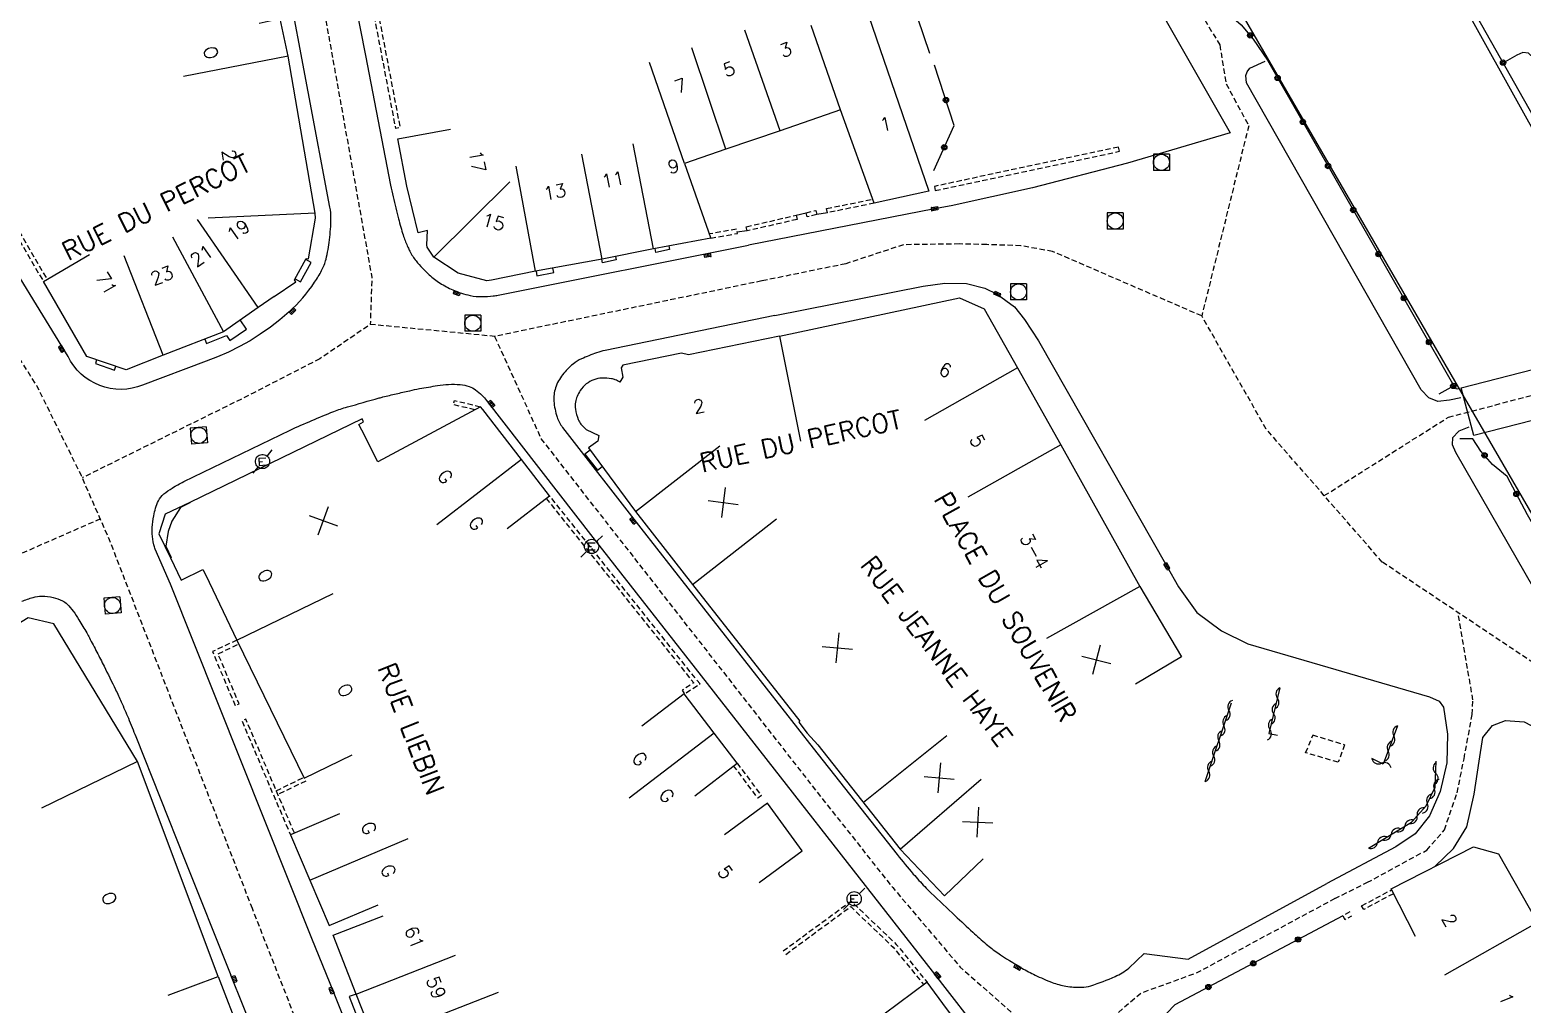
# Model space of a CAD drawing. Header units: millimetres. Extents: x 119599 to 135000, y 124063 to 131000.
# Drawn here: x 134270 to 134409.7, y 130164.4 to 130255.5 of the extents above; entities that cross this region are included whole.
import ezdxf
from ezdxf.enums import TextEntityAlignment as Align

# ---------------------------------------------------------------- set-up
doc = ezdxf.new("R2010")
doc.units = ezdxf.units.MM
doc.linetypes.add('DASHED', pattern=[0.75, 0.5, -0.25])
doc.layers.get('0').update_dxf_attribs({"linetype": 'CONTINUOUS'})
for name, color, linetype in [('W0001', 6, 'DASHED'), ('W0008', 7, 'CONTINUOUS'), ('W0100', 7, 'CONTINUOUS'), ('W0105', 7, 'CONTINUOUS'), ('W0112', 1, 'DASHED'), ('W0120', 7, 'CONTINUOUS'), ('W0211', 2, 'CONTINUOUS'), ('W0310', 3, 'CONTINUOUS'), ('W0322', 7, 'CONTINUOUS'), ('W0400', 7, 'CONTINUOUS'), ('W0420', 7, 'CONTINUOUS'), ('W0471', 7, 'CONTINUOUS'), ('W0989', 7, 'CONTINUOUS'), ('W0991', 7, 'CONTINUOUS'), ('W1102', 7, 'CONTINUOUS')]:
    doc.layers.add(name, color=color, linetype=linetype)
doc.styles.get("Standard").update_dxf_attribs({"font": 'romans.shx', "width": 0.85})

# ---------------------------------------------------------------- blocks, each defined once
blk = doc.blocks.new('t322o')
at = {"color": 0, "linetype": 'Continuous'}
for radius in [0.25, 0.15]:
    blk.add_circle((0, 0), radius, dxfattribs=at)
blk = doc.blocks.new('t991o')
at = {"color": 0, "linetype": 'Continuous'}
for p, q in [((-1, 1), (1, -1)), ((-1, -1), (1, 1))]:
    blk.add_line(p, q, dxfattribs=at)
blk = doc.blocks.new('T400')
for p, q in [((-0.15, 0.3), (0.15, 0.3)), ((-0.15, -0.25), (-0.15, 0.3)), ((-0.15, 0.15), (0.15, 0.15)), ((-0.15, 0), (0.15, 0)), ((0.15, 0.3), (0.15, -0.25)), ((-0.15, -0.15), (0.15, -0.15)), ((-0.15, -0.25), (-0.15, -0.3)), ((-0.15, -0.3), (0.15, -0.3)), ((0.15, -0.3), (0.15, -0.25))]:
    blk.add_line(p, q)
blk = doc.blocks.new('T420')
for p, q in [((0.75, 0.75), (-0.75, 0.75)), ((-0.75, 0.75), (-0.75, -0.75)), ((0.75, 0.75), (0.75, -0.75)), ((0.75, -0.75), (-0.75, -0.75))]:
    blk.add_line(p, q)
blk.add_ellipse((0, 0), major_axis=(-0.53, 0.53), ratio=1, start_param=3.926991, end_param=10.210176)
blk = doc.blocks.new('T471')
for p, q in [((-0.333334, 0.333334), (-0.333334, -0.333334)), ((-0.333334, 0.333334), (0.333334, 0.333334)), ((-0.333334, 0), (0, 0)), ((0.500001, 0.500001), (1.000002, 1.000002)), ((-0.500001, -0.500001), (-1.000002, -1.000002)), ((-0.333334, -0.333334), (0.333334, -0.333334))]:
    blk.add_line(p, q)
blk.add_ellipse((0, 0), major_axis=(0.471405, 0.471405), ratio=1, start_param=5.4977871438, end_param=11.780972451)
blk = doc.blocks.new('t310o')
at = {"color": 0, "linetype": 'Continuous'}
for centre, start, end in [((-0.5, 0.38), 216.8699, 323.1304), ((0.5, -0.37), 36.8699, 143.1303)]:
    blk.add_arc(centre, 0.625, start, end, dxfattribs=at)

msp = doc.modelspace()

# ---------------------------------------------------------------- linework, layer by layer
at = {"layer": 'W0001', "flags": 128}
for points in [[(134297.06, 130324.68), (134291.02, 130311.13), (134289.99, 130308.52), (134289.72, 130306.76), (134289.54, 130304.03), (134289.77, 130300.27), (134290.29, 130296.51), (134290.76, 130293.32), (134296.88, 130261.16), (134302.03, 130232.37), (134301.88, 130227.98)], [(134290.85, 130173.31), (134277.48, 130207.81), (134274.85, 130213.82), (134270.69, 130222.22), (134255.23, 130246.64)], [(134338.53, 130232.05), (134313.52, 130226.86), (134301.88, 130227.98), (134297.16, 130224.76)], [(134313.52, 130226.86), (134317.89, 130217.24), (134344.23, 130183.53), (134350.78, 130175.28), (134357.09, 130167.84), (134364.55, 130161.28), (134377.01, 130142.75), (134391.97, 130117.01), (134417.24, 130073.29), (134424.4, 130061.06), (134431.36, 130049.08), (134437.56, 130038.67), (134442.79, 130030.17), (134448.63, 130020.82), (134453.91, 130012.46), (134457.68, 130006.48), (134460.02, 130002.98), (134462.01, 130000)], [(134297.16, 130224.76), (134290.91, 130221.54), (134274.94, 130213.63)], [(134276.62, 130209.78), (134264.34, 130204.4), (134248.72, 130192.87), (134241.6, 130186.17), (134237.56, 130182.11), (134233.71, 130177.41), (134217, 130155.31), (134212.09, 130149.06), (134201.55, 130136.27), (134192.24, 130124.12)], [(134354.48, 130010.24), (134332.47, 130066.81), (134314.96, 130111.85), (134290.85, 130173.31)], [(134392.15, 130174.25), (134379.23, 130167.29), (134374.02, 130165.4), (134366.24, 130158.77)]]:
    msp.add_lwpolyline(points, dxfattribs=at)
at = {"layer": 'W0001'}
for points in [[(134378.03, 130259.68), (134381.38, 130254.15), (134381.98, 130250.49), (134384.09, 130246.58), (134379.7, 130228.77)], [(134432.12, 130162.7), (134428.31, 130169.45), (134423.61, 130177.78), (134417.06, 130187.57), (134413.52, 130192.24), (134411.81, 130193.83), (134410.75, 130196.3), (134396.59, 130205.74), (134385.73, 130218.18), (134379.7, 130228.77), (134365.74, 130234.81), (134362.78, 130235.34), (134359.59, 130235.45), (134357.04, 130235.51), (134351.79, 130235.44), (134346.39, 130233.66), (134338.53, 130232.05)], [(134391.16, 130211.96), (134402.78, 130219.3), (134414.12, 130222.27), (134425.92, 130225.43), (134433.89, 130228.51)], [(134392.15, 130174.25), (134395.16, 130175.75), (134400.75, 130178.78), (134402.4, 130180.68), (134403.6, 130184.15), (134404.24, 130187.33), (134405.01, 130191.49), (134405.08, 130192.84), (134403.67, 130201.02)]]:
    msp.add_lwpolyline(points, dxfattribs=at)
at = {"layer": 'W0008', "flags": 128}
for points in [[(134299.87, 130261.06), (134301.43, 130253.16), (134303.78, 130241.02, 0.010068), (134304.02, 130239.92, 0.005263), (134304.53, 130237.85, 0.014427), (134304.96, 130236.35, 0.020745), (134305.34, 130235.33, 0.013442), (134305.4, 130235.2, 0.004811), (134305.58, 130234.83, 0.056087), (134306.17, 130233.92, 0.034327), (134307.4, 130232.63, 0.043969), (134308.41, 130231.85, 0.041145), (134309.62, 130231.21, 0.043858), (134311.23, 130230.69, 0.067668), (134312.33, 130230.58, 0.011573), (134313.39, 130230.65, 0.026397), (134313.85, 130230.72), (134337.27, 130235.4)], [(134294.28, 130229.15, 0.062931), (134296.67, 130231.92, 0.013477), (134297.02, 130232.47, 0.01388), (134297.33, 130233.02, 0.057287), (134297.74, 130234.08, 0.035301), (134298.07, 130235.89, 0.025557), (134298.2, 130237.91, 0.049447), (134298.11, 130238.96), (134294.03, 130260.57)], [(134339.75, 130228.82), (134323.86, 130225.54, 0.035172), (134323.06, 130225.32, 0.019101), (134321.65, 130224.76, 0.071351), (134320.86, 130224.27, 0.047126), (134319.88, 130223.27, 0.091296), (134319.22, 130222.05, 0.099115), (134319.06, 130220.79, 0.061094), (134319.37, 130219.3, 0.084974), (134319.88, 130218.34), (134327.21, 130208.92), (134343.32, 130188.32), (134351.2, 130178.37, 0.009804), (134352.7, 130176.55, 0.014498), (134353.77, 130175.37, 0.009916), (134354.37, 130174.77, 0.002712), (134356.61, 130172.65, 0.004012), (134358.27, 130171.11, 0.005374), (134359.53, 130169.99, 0.030699), (134360.6, 130169.18, 0.015372), (134362.86, 130167.75, 0.022454), (134364.1, 130167.09, 0.018243), (134365.69, 130166.41, 0.050054), (134366.99, 130166.06, 0.047013), (134368.43, 130165.95, 0.073011), (134369.32, 130166.1, 0.026994), (134371.59, 130166.96, 0.06188), (134372.86, 130167.73), (134374.32, 130169.11), (134378.41, 130168.57), (134391.41, 130175.65)], [(134294.38, 130218.09, -0.014058), (134298.46, 130219.83, -0.023423), (134299.74, 130220.26, -0.000815), (134302.72, 130221.1, -0.00694), (134303.07, 130221.19, -0.002726), (134304.3, 130221.49, -0.002648), (134305.57, 130221.78, -0.010132), (134306.48, 130221.97, -0.005431), (134308.18, 130222.26, -0.030619), (134309.21, 130222.37, -0.029251), (134310.29, 130222.35, -0.062795), (134311.14, 130222.17, -0.07931), (134311.74, 130221.85, -0.029645), (134312.35, 130221.34, -0.036812), (134312.77, 130220.86), (134322.71, 130208.03), (134332.85, 130195.11), (134354.48, 130167.46), (134359.54, 130160.9, -0.000874)], [(134296.41, 130170.53), (134283.17, 130203.68), (134281.76, 130206.95, -0.054884), (134281.62, 130207.37, -0.023871), (134281.48, 130208.38, -0.043916), (134281.48, 130208.97, -0.023204), (134281.62, 130210.07, -0.064589), (134282.05, 130211.47, -0.11619), (134282.56, 130212.12, -0.031414), (134283.35, 130212.67, -0.024709), (134284.43, 130213.27), (134294.38, 130218.09)], [(134269.27, 130202.07, -0.030497), (134270.32, 130202.43, -0.070661), (134271.15, 130202.55, -0.05673), (134272.2, 130202.42, -0.051811), (134273.07, 130202.12, -0.08767), (134273.52, 130201.8, -0.032938), (134274.08, 130201.15, -0.029272), (134274.62, 130200.34, -0.002901), (134275.34, 130199.11, -0.008066), (134275.59, 130198.66, -0.002766), (134276.3, 130197.31, -0.002868), (134276.97, 130196, -0.004277), (134278.04, 130193.81, -0.008202), (134278.58, 130192.66, -0.004881), (134279.24, 130191.12, -0.004456), (134279.94, 130189.41), (134284.5, 130177.95), (134288.83, 130167.07)]]:
    msp.add_lwpolyline(points, format="xyb", dxfattribs=at)
at = {"layer": 'W0008'}
for points in [[(134375.38, 130258.14), (134382.35, 130245.9), (134372.74, 130243.07), (134363.86, 130240.76), (134356.25, 130239.07), (134354.69, 130238.81), (134337.27, 130235.4)], [(134403.94, 130221.12), (134402.89, 130220.88), (134401.8, 130220.76), (134400.94, 130221.12), (134400.22, 130221.86), (134383.9, 130250.6), (134383.82, 130251.26), (134383.95, 130251.62), (134384.19, 130251.96), (134385.64, 130252.63)], [(134423.61, 130226.18), (134424.54, 130226.51), (134425.05, 130227.11), (134425.12, 130227.74), (134424.68, 130228.54), (134421.26, 130234.52), (134410.79, 130252.89), (134410.3, 130253.34), (134410.29, 130253.35), (134409.76, 130253.42), (134409.18, 130253.17), (134408.09, 130252.56)], [(134339.75, 130228.82), (134353.63, 130231.56), (134355.65, 130231.85), (134357.69, 130231.81), (134359.4, 130231.36), (134360.56, 130230.82), (134362.16, 130229.62), (134363.12, 130228.44), (134364.43, 130226.43), (134376.43, 130205.36), (134377.52, 130203.43), (134379.24, 130201.02), (134381.53, 130199.3), (134384.01, 130198.08), (134401.01, 130193.12), (134401.91, 130192.74), (134402.31, 130192.15), (134402.7, 130189.64), (134402.63, 130186.95), (134402, 130184.28), (134401.01, 130182.01), (134399.68, 130180.32), (134397.86, 130179.09), (134391.41, 130175.65)], [(134404.68, 130218.37), (134403.75, 130217.98), (134403.16, 130217.36), (134403.14, 130216.76), (134403.43, 130216.04), (134421.34, 130184.88), (134421.75, 130184.46), (134422.24, 130184.35), (134422.71, 130184.5), (134424.03, 130185.17)], [(134401.53, 130177.3), (134403.26, 130178.95), (134404.51, 130180.97), (134405.2, 130184.02), (134405.65, 130187.11), (134406.01, 130189.34), (134406.92, 130190.45), (134408.12, 130190.93), (134409.87, 130190.78), (134411.89, 130189.73), (134413.61, 130188.3), (134415.69, 130185.46), (134427.27, 130164.96), (134431.92, 130157.61), (134437.71, 130150.27), (134445.82, 130141.1), (134454.14, 130133.73), (134462.83, 130127.74), (134472.64, 130122.51), (134484.07, 130117.95), (134493.22, 130115.44), (134502.86, 130113.88), (134552.89, 130107.34)]]:
    msp.add_lwpolyline(points, dxfattribs=at)
at = {"layer": 'W0008', "flags": 128}
for points in [[(134294.28, 130229.15), (134293.42, 130228.41), (134292.53, 130227.71), (134291.59, 130227.06), (134290.63, 130226.45), (134289.64, 130225.9), (134288.62, 130225.39), (134287.57, 130224.94), (134286.51, 130224.54), (134280.58, 130222.31), (134280.58, 130222.31), (134280.1, 130222.14), (134279.6, 130222.01), (134279.09, 130221.93), (134278.57, 130221.9), (134278.06, 130221.92), (134277.55, 130221.99), (134277.05, 130222.1), (134276.56, 130222.26), (134276.09, 130222.47), (134275.64, 130222.72), (134275.21, 130223.01), (134274.82, 130223.34), (134274.46, 130223.71), (134274.13, 130224.11), (134273.84, 130224.53), (134273.6, 130224.99), (134266.13, 130237.15)], [(134329.82, 130235.32), (134329.89, 130234.98), (134328.62, 130234.72), (134328.55, 130235.09)], [(134294.84, 130232.25), (134295.35, 130231.97), (134296.35, 130233.78), (134295.84, 130234.06)], [(134317.4, 130232.96), (134317.48, 130232.53), (134319.06, 130232.83), (134318.98, 130233.25)], [(134324.83, 130234.34), (134324.9, 130234.02), (134323.63, 130233.76), (134323.56, 130234.08)], [(134286.39, 130226.61), (134286.55, 130226.21), (134288.43, 130226.96), (134288.75, 130226.49), (134290.31, 130227.54), (134289.71, 130228.4)], [(134276.27, 130224.67), (134276.16, 130224.33), (134277.96, 130223.7), (134278.08, 130224.06)], [(134322.46, 130216.21), (134321.97, 130215.85), (134323.15, 130214.35), (134323.59, 130214.68)], [(134284.98, 130211.33), (134282.68, 130210.24), (134282.08, 130208.37), (134283.19, 130206.13)], [(134305.24, 130148.57), (134298.14, 130166.32), (134296.41, 130170.53)], [(134351.81, 130006.63), (134339.89, 130037.24), (134332.98, 130054.97), (134323.84, 130078.35), (134313.07, 130105.98), (134303.16, 130131.16), (134297.81, 130144.69), (134289.98, 130164.23), (134288.83, 130167.07)], [(134300.55, 130165.32), (134299.92, 130165.1), (134308.34, 130143.41), (134308.9, 130143.62), (134309.67, 130141.8), (134313.59, 130143.65), (134313.29, 130144.31)]]:
    msp.add_lwpolyline(points, dxfattribs=at)
at = {"layer": 'W0100'}
for points in [[(134339.42, 130266.61), (134344.06, 130268.46), (134345.85, 130264), (134348.18, 130257.88), (134354.14, 130240.44), (134349.05, 130239.33), (134345.9, 130248.07), (134340.24, 130246.09), (134335.16, 130244.38), (134331.28, 130243.04), (134333.71, 130236.12)], [(134340.19, 130226.87), (134357.03, 130230.46), (134359.34, 130229.45), (134362.46, 130223.92), (134366.51, 130216.72), (134373.89, 130203.47), (134377.81, 130196.86), (134373.51, 130194.31)], [(134399.71, 130170.7), (134397.42, 130175.15), (134405.12, 130179.11), (134407.48, 130178.45), (134411.12, 130172), (134416.77, 130161.75)]]:
    msp.add_lwpolyline(points, dxfattribs=at)
at = {"layer": 'W0100', "flags": 128}
for points in [[(134292.9, 130230.6), (134294.93, 130231.97), (134294.79, 130232.15), (134295.88, 130234.14), (134296.1, 130234.11), (134296.74, 130237.94), (134296.71, 130238.38), (134294.2, 130253.07), (134293.44, 130256.57), (134291.49, 130256.15)], [(134333.74, 130236.05), (134328.4, 130235.06), (134323.57, 130234.08), (134317.34, 130232.95), (134313.22, 130232.13), (134312.8, 130232.05), (134310.1, 130232.77), (134307.82, 130234.28), (134307.22, 130235.21), (134307.17, 130235.42), (134307.23, 130236.76), (134306.35, 130236.56), (134305.29, 130240.93), (134304.47, 130245.35), (134309.38, 130246.26)], [(134292.9, 130230.6), (134291.38, 130229.57), (134288.13, 130227.29), (134282.5, 130225.09), (134279.03, 130223.73), (134275.37, 130224.98), (134271.29, 130232.01), (134275.61, 130234.52)], [(134301.25, 130218.86), (134301.11, 130219.15), (134284.98, 130211.33), (134285, 130211.28), (134284.13, 130210.85), (134283.3, 130209.56), (134282.98, 130208.6), (134282.76, 130207.24), (134283.26, 130206.16), (134283.19, 130206.13), (134284.18, 130204.06), (134286.22, 130205.05), (134286.48, 130204.51), (134289.4, 130198.43), (134295.71, 130185.51), (134300.2, 130187.7)], [(134314.69, 130208.89), (134318.65, 130211.95), (134316.02, 130215.34), (134312.4, 130220.01), (134312.2, 130220.27), (134302.58, 130215.12), (134301.08, 130218.09), (134300.8, 130218.63), (134301.26, 130218.86), (134301.13, 130219.12)], [(134282.98, 130165.2), (134287.66, 130166.96), (134280.1, 130187.08), (134272.26, 130199.95), (134269.86, 130200.52), (134256.42, 130192.29), (134260.58, 130185.17), (134242.52, 130174.27), (134245.11, 130169.99)], [(134332.25, 130183.88), (134336.21, 130186.93), (134334.07, 130189.73), (134331.27, 130193.41), (134327.29, 130190.39)], [(134338.28, 130175.77), (134342.31, 130178.73), (134339.05, 130183.17), (134335.02, 130180.21)], [(134299.01, 130182.19), (134294.41, 130180.23), (134296.22, 130175.97), (134298.03, 130171.73), (134302.63, 130173.68)], [(134327.8, 130146.52), (134324.32, 130142.93), (134319.94, 130147.17), (134319.64, 130147.17), (134310.38, 130143), (134308.9, 130143.62), (134306.07, 130151.06), (134304.16, 130156.17), (134306.44, 130157.07), (134304.56, 130161.85), (134302.29, 130160.96), (134300.55, 130165.32), (134298.42, 130170.83), (134303.08, 130172.64)], [(134287.66, 130166.96), (134289.73, 130161.54), (134291.8, 130156.01), (134293.77, 130150.75), (134296.05, 130144.68), (134298, 130139.72), (134299.45, 130136.03), (134299.68, 130135.45), (134299.79, 130135.49), (134301.19, 130131.95), (134296.27, 130130.02), (134297.26, 130127.49), (134293.11, 130125.87), (134293.77, 130124.2), (134289.74, 130122.62), (134287.91, 130127.27)], [(134354.3, 130135.79), (134356.72, 130131.42), (134363.23, 130135.03), (134371.55, 130139.6), (134372.01, 130141.68), (134369.18, 130145.5), (134366.18, 130149.75), (134363.36, 130153.67), (134360.95, 130156.92), (134357.78, 130161.41), (134355.82, 130163.97), (134354, 130166.42), (134349.99, 130163.44)]]:
    msp.add_lwpolyline(points, dxfattribs=at)
msp.add_lwpolyline([(134340.19, 130226.87), (134331.66, 130225.15), (134331.02, 130225.28), (134325.51, 130224.16), (134325.35, 130223.93), (134325.52, 130223.03), (134325.25, 130222.58, 0.037667), (134324.81, 130222.8, 0.053026), (134324.47, 130222.9, 0.060735), (134323.54, 130222.96, 0.074231), (134322.8, 130222.8, 0.078496), (134322.1, 130222.41, 0.07569), (134321.54, 130221.8, 0.050477), (134321.24, 130221.25, 0.056285), (134321.09, 130220.72, 0.082573), (134321.08, 130220.05, 0.054964), (134321.35, 130219.08, 0.075415), (134321.6, 130218.65), (134322.09, 130218.15), (134323.28, 130217.58), (134323.17, 130217.07), (134322.3, 130216.43), (134326.71, 130210.46), (134332.05, 130203.63), (134342.09, 130190.85), (134341.99, 130190.76), (134342.78, 130189.74), (134343.78, 130188.64), (134351.48, 130178.87), (134355.63, 130174.52), (134359.24, 130177.97)], format="xyb", dxfattribs=at)
at = {"layer": 'W0105'}
for p, q in [((134342.69, 130238.39), (134341.73, 130238.17)), ((134344.67, 130238.43), (134343.67, 130238.26)), ((134337.15, 130236.74), (134336.2, 130236.6))]:
    msp.add_line(p, q, dxfattribs=at)
at = {"layer": 'W0112'}
for p, q in [((134354.76, 130240.51), (134371.99, 130244.18)), ((134371.99, 130244.18), (134371.9, 130244.57)), ((134344.59, 130238.82), (134348.92, 130239.71)), ((134344.67, 130238.43), (134344.59, 130238.82)), ((134349.05, 130239.33), (134344.67, 130238.43)), ((134341.82, 130237.81), (134337.16, 130236.73)), ((134342.76, 130238.04), (134342.66, 130238.43)), ((134343.67, 130238.26), (134342.76, 130238.04)), ((134337.16, 130236.73), (134337.07, 130237.12)), ((134394.66, 130173.58), (134397.45, 130175.06)), ((134397.45, 130175.06), (134397.63, 130174.71))]:
    msp.add_line(p, q, dxfattribs=at)
at = {"layer": 'W0112', "flags": 128}
for points in [[(134302.44, 130258.07), (134304.66, 130246.39), (134304.27, 130246.31), (134302.05, 130258)], [(134262.93, 130247.04), (134271.63, 130232.22)], [(134262.59, 130246.84), (134271.29, 130232.01)], [(134333.74, 130236.05), (134336.26, 130236.5), (134336.19, 130236.9), (134333.67, 130236.45)], [(134311.67, 130219.98), (134309.65, 130220.48), (134309.75, 130220.87), (134312.2, 130220.27)], [(134318.33, 130211.7), (134332.15, 130194.44), (134331.06, 130193.75), (134331.27, 130193.41), (134332.74, 130194.34), (134318.65, 130211.95)], [(134289.4, 130198.43), (134287.11, 130197.36), (134289.23, 130192.32), (134289.6, 130192.48), (134287.63, 130197.16), (134289.57, 130198.07)], [(134294.78, 130180.39), (134293.17, 130184.14), (134290.24, 130191.04), (134289.87, 130190.88), (134292.8, 130183.99), (134294.41, 130180.23)], [(134336.21, 130186.93), (134338.48, 130183.89), (134338.16, 130183.65), (134335.89, 130186.69)], [(134293.08, 130184.35), (134295.66, 130185.6)], [(134295.84, 130185.24), (134293.24, 130183.98)], [(134340.52, 130169.35), (134346.88, 130174.02), (134351.11, 130169.97), (134354, 130166.42)], [(134340.76, 130169.03), (134346.84, 130173.5), (134350.82, 130169.7), (134353.69, 130166.17)], [(134393.56, 130173), (134392.91, 130172.64), (134393.1, 130172.29), (134393.75, 130172.65)]]:
    msp.add_lwpolyline(points, dxfattribs=at)
at = {"layer": 'W0112'}
for points in [[(134371.9, 130244.57), (134354.68, 130240.9), (134354.76, 130240.51)], [(134342.66, 130238.43), (134343.57, 130238.65), (134343.67, 130238.26)], [(134337.07, 130237.12), (134341.73, 130238.2), (134341.82, 130237.81)], [(134390.06, 130189.58), (134393.07, 130188.65), (134392.47, 130187.01), (134389.42, 130187.9), (134390.08, 130189.5)], [(134397.63, 130174.71), (134394.85, 130173.23), (134394.66, 130173.58)]]:
    msp.add_lwpolyline(points, dxfattribs=at)
at = {"layer": 'W0120'}
msp.add_lwpolyline([(134424.31, 130222.49), (134405.16, 130217.59), (134403.97, 130222.06), (134423.17, 130226.99), (134424.31, 130222.47)], dxfattribs=at)
at = {"layer": 'W0211'}
for points in [[(134445.76, 130189.42), (134440.96, 130195.5), (134436.94, 130201.32), (134432.95, 130207.5), (134424.17, 130222.27), (134418.31, 130232.51), (134399.17, 130266.97)], [(134380.95, 130261.34), (134410.58, 130210.22), (134436.77, 130163.8), (134439.96, 130158.82), (134445.74, 130151.4), (134451.79, 130145.3), (134458.42, 130139.44), (134466.74, 130133.89), (134474.53, 130129.76), (134484.52, 130125.59), (134494.09, 130122.81), (134630.03, 130105.1), (134705.08, 130095.52), (134824.04, 130081.24), (134923.98, 130076.65), (134946.13, 130073.55)]]:
    msp.add_lwpolyline(points, dxfattribs=at)
at = {"layer": 'W0310'}
msp.add_line((134380.03, 130185.21), (134382.49, 130192.56), dxfattribs=at)
for points in [[(134387.01, 130193.97), (134385.98, 130189.71), (134386.8, 130189.54)], [(134398.01, 130190.41), (134396.69, 130186.84), (134395.6, 130187.37)], [(134395.3, 130178.98), (134399.32, 130181.41), (134400.7, 130182.93), (134401.55, 130184.67), (134401.63, 130187.11)]]:
    msp.add_lwpolyline(points, dxfattribs=at)
at = {"layer": 'W0322'}
for points in [[(134399.71, 130266.95), (134419.97, 130231.1), (134420.87, 130230.26), (134422.16, 130228.8), (134423.24, 130227.18)], [(134348.67, 130260.55), (134351.45, 130261.57), (134354.22, 130253.38)], [(134379.48, 130260.3), (134380.5, 130258.77), (134381.99, 130257.24), (134383.37, 130256.02), (134384.52, 130254.69), (134385.84, 130252.72), (134403.3, 130222.25), (134401.88, 130221.47)], [(134354.61, 130242.4), (134356.54, 130246.61), (134354.69, 130252.23)], [(134403.29, 130222.26), (134403.48, 130222), (134403.67, 130221.94), (134403.82, 130221.97)], [(134436.11, 130164.61), (134410.17, 130210.16), (134408.27, 130213.76), (134406.92, 130214.87), (134405.83, 130216.13), (134405.08, 130217.26), (134403.86, 130217.29)]]:
    msp.add_lwpolyline(points, dxfattribs=at)
at = {"layer": 'W0322', "flags": 128}
msp.add_lwpolyline([(134392.91, 130172.64), (134377.19, 130164.32), (134375.68, 130162.76), (134374.86, 130160.92), (134374.54, 130158.73)], dxfattribs=at)
at = {"layer": 'W1102'}
for p, q in [((134340.24, 130246.09), (134336.94, 130255.53)), ((134345.9, 130248.07), (134343.14, 130255.96)), ((134335.16, 130244.38), (134331.96, 130253.85)), ((134331.28, 130243.04), (134328.01, 130252.49)), ((134362.46, 130223.92), (134353.76, 130219)), ((134366.51, 130216.72), (134357.8, 130211.82)), ((134373.89, 130203.47), (134365.16, 130198.6)), ((134411.12, 130172), (134402.42, 130167.08))]:
    msp.add_line(p, q, dxfattribs=at)
at = {"layer": 'W1102', "flags": 128}
for points in [[(134294.2, 130253.07), (134284.39, 130251.17)], [(134328.4, 130235.06), (134326.5, 130244.87)], [(134317.34, 130232.95), (134315.55, 130242.78)], [(134323.57, 130234.08), (134321.68, 130243.9)], [(134307.82, 130234.28), (134314.93, 130241.31)], [(134291.38, 130229.57), (134285.71, 130237.8)], [(134296.71, 130238.38), (134286.72, 130237.92)], [(134283.37, 130236.17), (134288.13, 130227.29)], [(134282.5, 130225.09), (134278.86, 130234.4)], [(134340.19, 130226.87), (134342.16, 130217.07)], [(134326.71, 130210.46), (134334.59, 130216.61)], [(134316.02, 130215.34), (134308.12, 130209.22)], [(134332.05, 130203.63), (134339.91, 130209.79)], [(134289.4, 130198.43), (134298.4, 130202.79)], [(134334.07, 130189.73), (134326.12, 130183.66)], [(134355.85, 130189.47), (134348.04, 130183.23)], [(134280.1, 130187.08), (134271.11, 130182.7)], [(134351.48, 130178.87), (134359.04, 130185.43)], [(134296.22, 130175.97), (134305.42, 130179.88)], [(134300.55, 130165.32), (134309.86, 130168.97)], [(134304.56, 130161.85), (134313.87, 130165.51)]]:
    msp.add_lwpolyline(points, dxfattribs=at)

# ---------------------------------------------------------------- block references
at = {"layer": 'W0310'}
for p, rotation in [((134386.77, 130193), 256.4261761030602), ((134382.25, 130191.85), 71.52995277907593), ((134386.42, 130191.54), 256.4261761030602), ((134381.77, 130190.43), 71.52995277907593), ((134386.07, 130190.08), 256.4261761030602), ((134381.3, 130189.01), 71.52995277907593), ((134397.67, 130189.47), 249.7186922182954), ((134380.82, 130187.58), 71.52995277907593), ((134397.15, 130188.06), 249.7186922182954), ((134380.35, 130186.16), 71.52995277907593), ((134396.52, 130186.92), 153.8761945409021), ((134401.59, 130185.98), 88.18809711349338), ((134401.47, 130184.5), 63.99086396124142), ((134400.81, 130183.15), 63.99086396124142), ((134399.86, 130182), 47.79553349322394), ((134398.72, 130181.05), 31.08716259334356), ((134396.15, 130179.5), 31.08716259334356), ((134397.44, 130180.27), 31.08716259334356)]:
    msp.add_blockref('t310o', p, dxfattribs=dict(at, rotation=rotation))
at = {"layer": 'W0322'}
for p, rotation in [((134384.23, 130255.03), 311.0058655855711), ((134407.89, 130252.48), 299.4647804182706), ((134386.8, 130251.05), 299.8052100040917), ((134355.76, 130248.98), 108.2482352828343), ((134389.16, 130246.93), 299.8052100040917), ((134355.6, 130244.56), 65.29915499973636), ((134391.52, 130242.8), 299.8052100040917), ((134393.88, 130238.68), 299.8052100040917), ((134396.24, 130234.56), 299.8052100040917), ((134398.61, 130230.44), 299.8052100040917), ((134400.97, 130226.32), 299.8052100040917), ((134403.24, 130222.22), 208.872581389723), ((134406.17, 130215.73), 130.7060540316882), ((134409.14, 130212.12), 117.8227723963545), ((134388.71, 130170.42), 207.9051106072531), ((134384.52, 130168.2), 207.9051106072531), ((134380.32, 130165.97), 207.9051106072531)]:
    msp.add_blockref('t322o', p, dxfattribs=dict(at, rotation=rotation))
at = {"layer": 'W0400'}
for p, rotation in [((134354.69, 130238.81), 279.4987279629126), ((134333.46, 130234.44), 101.1565142338521), ((134309.96, 130230.91), 250.5705160915537), ((134360.56, 130230.82), 65.08141162268888), ((134294.6, 130229.22), 135.2236109033621), ((134272.99, 130225.69), 212.0026464553435), ((134313.22, 130220.54), 219.8436150584093), ((134326.47, 130209.62), 37.88601622176336), ((134376.43, 130205.36), 29.66013001611466), ((134354.97, 130167.06), 217.6597621470269), ((134362.46, 130167.82), 59.02370602276084), ((134289.16, 130166.73), 21.03082804462859), ((134298.25, 130165.64), 201.420045697818)]:
    msp.add_blockref('T400', p, dxfattribs=dict(at, rotation=rotation))
at = {"layer": 'W0420'}
for p in [(134375.92, 130243.15), (134371.6, 130237.66), (134362.55, 130231.02), (134311.48, 130228.09)]:
    msp.add_blockref('T420', p, dxfattribs=at)
at = {"layer": 'W0420', "rotation": 4.833937798178309}
for p in [(134285.84, 130217.6), (134277.76, 130201.68)]:
    msp.add_blockref('T420', p, dxfattribs=at)
at = {"layer": 'W0471', "rotation": 4.833937798188024}
msp.add_blockref('T471', (134291.8, 130215.15), dxfattribs=at)
at = {"layer": 'W0471'}
for p in [(134322.6, 130207.21), (134347.17, 130174.24)]:
    msp.add_blockref('T471', p, dxfattribs=at)
at = {"layer": 'W0991'}
for p, rotation in [((134334.92, 130211.32), 307.6447377359014), ((134297.49, 130209.62), 24.81420671069192), ((134345.59, 130197.72), 309.6579142805729), ((134369.83, 130196.59), 300.661532376799), ((134355.12, 130185.55), 309.6999878845332), ((134358.73, 130181.4), 312.2730978665813)]:
    msp.add_blockref('t991o', p, dxfattribs=dict(at, rotation=rotation))

# ---------------------------------------------------------------- texts
at = {"layer": 'W0989'}
for s, rotation, p in [('RUE DU PERCOT', 26.3462, (134281.84, 130238.96)), ('RUE DU PERCOT', 12.4762, (134342.16, 130217.07)), ('PLACE DU SOUVENIR', 299.6608, (134361.33, 130201.56)), ('RUE JEANNE HAYE', 307.332, (134354.87, 130197.43)), ('RUE LIEBIN', 291.2118, (134305.71, 130190.12))]:
    msp.add_text(s, height=1.75, rotation=rotation, dxfattribs=at).set_placement(p, align=Align.MIDDLE)
at = {"layer": 'W0991'}
for s, rotation, p in [('3', 19.3014, (134340.76, 130253.69)), ('O', 282.2253, (134286.97, 130253.41)), ('5', 18.6435, (134335.46, 130251.87)), ('7', 19.0636, (134330.93, 130250.32)), ('1', 12.2486, (134350.11, 130246.73)), ('2', 279.6664, (134288.68, 130243.83)), ('17', 280.5035, (134311.91, 130243.24)), ('9', 10.818, (134330.26, 130242.77)), ('11', 10.818, (134324.59, 130241.54)), ('13', 10.818, (134319.14, 130240.39)), ('19', 34.722, (134289.52, 130236.79)), ('15', 345.0912, (134313.43, 130237.57)), ('21', 34.9809, (134286.1, 130234.42)), ('23', 21.4043, (134282.38, 130232.56)), ('71', 300.13, (134277.19, 130231.81)), ('6', 336.4121, (134355.7, 130223.71)), ('2', 11.3757, (134332.64, 130220.34)), ('5', 299.3569, (134358.72, 130217.07)), ('G', 307.78, (134308.9, 130213.73)), ('G', 307.78, (134311.8, 130209.36)), ('3-4', 299.1164, (134364.03, 130206.77)), ('O', 295.6949, (134292.05, 130204.46)), ('O', 295.6949, (134299.55, 130193.74)), ('G', 307.203, (134327.1, 130187.33)), ('G', 307.203, (134329.63, 130183.89)), ('G', 293.0517, (134301.75, 130180.84)), ('G', 293.0517, (134303.58, 130176.85)), ('5', 307.203, (134335.12, 130176.71)), ('O', 290.5363, (134277.46, 130174.26)), ('2', 299.4561, (134402.89, 130172.23)), ('61', 291.1188, (134306.01, 130170.61)), ('59', 291.1188, (134308.04, 130165.92)), ('1', 292.8681, (134408.22, 130164.87))]:
    msp.add_text(s, height=1.25, rotation=rotation, dxfattribs=at).set_placement(p, align=Align.MIDDLE)

doc.saveas('drawing.dxf')
